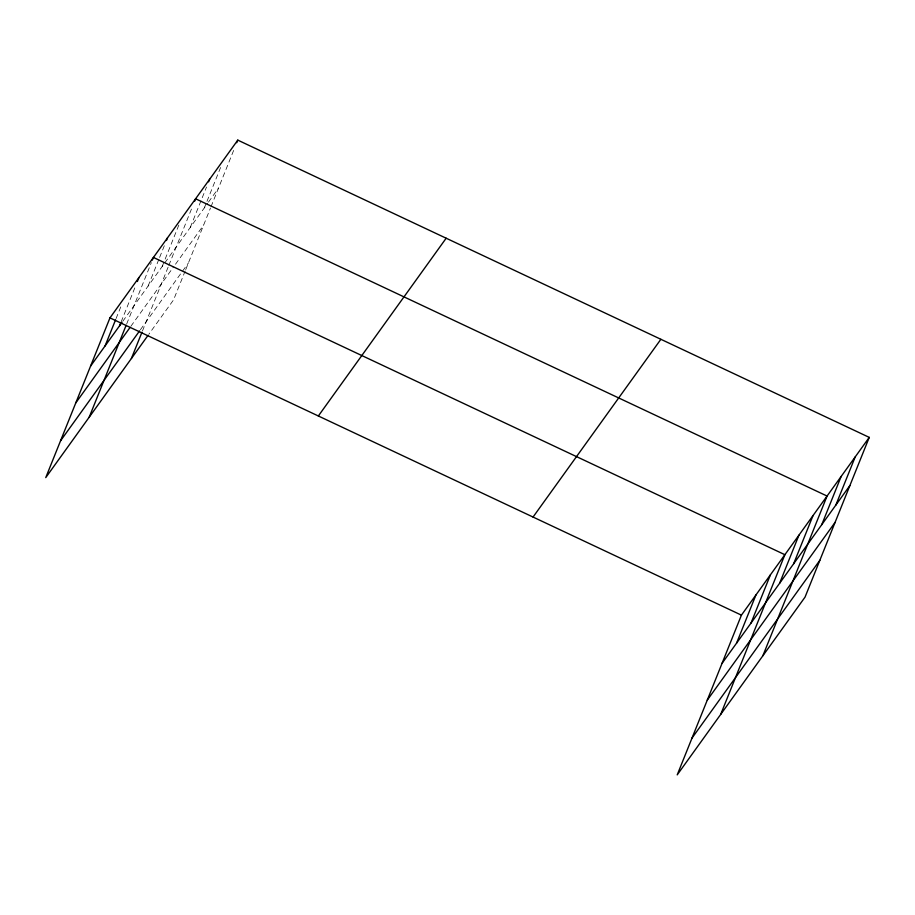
<?xml version="1.0" encoding="UTF-8"?>
<svg xmlns="http://www.w3.org/2000/svg" width="915" height="915" viewBox="0 0 915 915"><rect width="100%" height="100%" fill="white"/><g stroke="black" fill="none" stroke-linecap="round" stroke-linejoin="round"><path stroke-width="0.69" stroke-dasharray="4.58 3.43" d="M116.068 318.58L121.832 304.249M121.135 321.874L135.797 285.411M126.647 324.036L151.33 262.651M148.116 286.075L159.107 258.728M159.622 257.424L164.334 245.7M162.172 266.517L178.928 224.85M142.488 330.91L168.303 266.688M168.829 265.373L192.459 206.596M190.286 227.412L206.516 187.049M204.354 207.865L206.447 202.65M206.973 201.346L220.584 167.491M185.196 270.932L173.576 299.857L148.756 334.364M185.722 269.616L210.484 208.025M211.01 206.71L234.114 149.237M122.782 321.302L207.659 203.256M208.483 202.112L218.411 188.307M130.834 326.335L173.839 266.528M175.497 264.229L203.61 225.113M140.395 329.755L181.753 272.247M182.577 271.092L188.364 263.04"/><path stroke-width="1.37" d="M869.25 437.381L741.425 615.143L677.214 774.879L805.04 597.118L869.25 437.381L237.786 140.121L109.96 317.882L45.75 477.619L147.933 335.508M105.076 345.927L115.553 319.873M119.568 325.774L120.608 323.167M137.364 281.5L138.931 277.588M89.213 417.171L126.121 325.351M152.37 260.054L153.423 257.447L784.887 554.707L720.677 714.443M166.439 240.496L167.479 237.889M131.394 358.508L141.962 332.225M194.552 201.392L195.604 198.784L827.069 496.044L762.858 655.781M208.609 181.833L209.661 179.226M236.733 142.729L237.786 140.121M736.552 643.188L755.916 595.002M751.032 623.035L770.407 574.86M779.58 583.335L798.944 535.149M793.637 563.789L813.012 515.603M821.762 524.672L841.125 476.498M835.818 505.126L855.193 456.94M90.596 366.069L121.981 322.423M75.796 402.875L130.01 327.49M60.55 440.801L139.572 330.91M318.351 415.982L446.165 238.22M533.045 517.055L660.87 339.293M722.061 663.329L849.875 485.568M707.261 700.147L835.086 522.374M692.014 738.062L819.84 560.3M109.96 317.882L741.425 615.143"/></g></svg>
